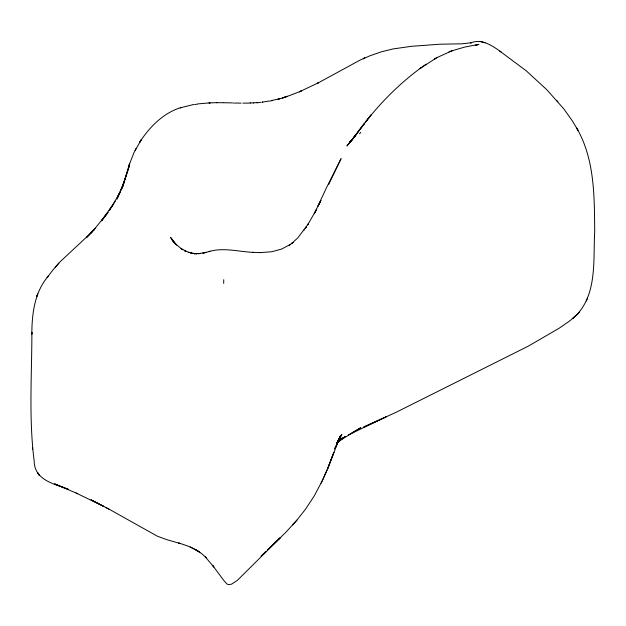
<?xml version="1.0" encoding="UTF-8"?>
<svg xmlns="http://www.w3.org/2000/svg" width="626" height="626" viewBox="0 0 626 626"><rect width="100%" height="100%" fill="white"/><g stroke="black" fill="none" stroke-linecap="round" stroke-linejoin="round"><path stroke-width="0.94" d="M223.685 283.398L223.732 279.744M129.652 163.347L122.532 187.104L129.277 166.117L121.342 189.803M128.768 165.906L134.011 152.548L141.241 139.801L139.481 142.517C149.481 127.055 163.323 112.852 181.391 107.414L180.257 107.821L193.833 104.448M121.397 189.67L124.605 180.491L117.665 197.542M122.704 185.914L124.605 180.491M363.769 427.018L395.796 412.448L528.008 346.303L558.846 328.431L569.95 320.755L577.743 313.822L576.296 315.269C597.47 293.414 593.088 259.438 594.7 231.69C594.371 196.783 594.81 159.27 576.702 128.087L577.962 130.294L572.399 120.951L563.635 108.666L546.686 89.612L526.255 70.824L499.884 51.183L500.964 51.864C492.412 45.745 481.55 38.311 470.619 42.92L471.488 42.701L462.207 43.804L439.984 44.211L411.54 46.308L393.136 48.922L381.328 51.841L370.24 55.667L360.318 59.979L317.578 83.235L318.532 82.734L299.369 91.811L290.37 95.207M335.927 446.933L340.544 435.422L327.695 468.592L322.5 480.33L314.142 496.121L305.472 509.267L296.943 520.104L286.481 531.623L237.356 580.372L231.612 584.136L228.842 584.661L227.183 584.168L224.085 580.834L212.668 565.45L213.873 567.007L205.273 556.882L206.118 557.774C198.904 549.878 188.716 545.997 178.715 543.039L179.842 543.407L166.798 539.651L157.408 536.216L109.127 509.204L91.083 499.845L103.713 506.371L76.122 493.038M327.695 468.592L333.838 452.426L327.695 468.592L321.122 483.225M586.272 301.067L587.478 298.242M328.642 184.506L341.084 158.652L326.529 187.628L314.315 213.771L316.623 209.24L307.687 224.836L308.235 223.967L297.82 237.872L291.833 243.334L293.085 242.418L289.29 245.118L290.088 244.586L281.606 249.054L271.872 251.738L260.322 252.599M116.984 199.185L123.541 184.091M338.189 441.338L339.495 438.396L335.286 447.199M334.425 448.998L335.622 446.502M336.428 444.836L340.685 436.134L337.696 441.557M136.132 148.268L135.059 150.365M119.691 192.753L117.179 197.699L120.059 192.323L111.459 207.261L115.536 200.5M337.805 441.518L340.685 436.134M337.766 441.58L340.043 437.324M336.42 444.1L337.344 442.379M337.75 441.502L341.827 434.264L337.868 440.79M113.588 203.747L101.639 220.548L108.11 212.331L93.657 230.11L95.191 228.326L86.365 237.731L92.077 231.941L60.448 261.465L52.858 270.025L47.153 277.6L48.179 276.222C34.469 292.279 31.949 313.916 31.809 334.237L31.887 332.265C31.863 375.076 28.71 418.332 34.164 460.916C34.367 480.032 53.852 483.828 68.179 489.289L54.611 483.843L77.702 493.726M337.68 441.213L340.834 436.784L337.57 441.322M303.696 230.626L304.173 229.961M101.569 220.868L107.508 212.801M362.071 126.695L350.372 142.118L362.024 126.757M363.244 125.153L364.426 123.604M363.213 125.208L364.395 123.658M292.796 524.893L296.943 520.104M359.574 133.761L360.795 132.368M58.828 263.147L55.174 267.232M577.704 313.9L579.574 311.826M337.68 441.846L338.893 440.524L336.89 442.637M91.138 232.786L94.174 229.554L92.828 230.978M355.13 136.335L349.285 142.47L353.4 138.01L346.906 146.014L356.108 134.52L353.815 137.493C373.738 109.417 397.776 83.759 426.196 64.149M355.333 135.983L354.081 137.258L355.49 135.944M265.925 551.49L261.05 556.185L265.901 551.522M336.937 442.911L342.665 437.95L336.937 442.801M337.156 442.918L345.325 436.416L338.682 441.181M421.251 67.608L419.968 68.539L436.901 57.615L452.269 50.675L448.991 51.864M338.556 441.346L360.881 427.636L348.486 434.898L386.093 416.877L363.831 426.979M435.61 58.374L434.311 59.157L436.901 57.615M475.275 45.565L476.832 44.751M476.034 45.205L477.928 44.493L476.136 45.072M286.426 96.623L283.359 97.687L289.807 95.465M451.589 50.917L464.813 47.052L478.945 44.329L476.48 44.947M282.209 97.985L287.577 96.334M278.226 99.104L279.853 98.618M205.907 252.364L202.894 253.209L209.945 251.331L209.17 251.495C223.631 247.254 238.905 251.754 253.585 252.403L252.654 252.388L260.408 252.607M269.869 101.06L272.341 100.59M278.187 99.143L283.515 97.828M256.918 102.867L260.659 102.335M279.72 98.728L271.997 100.45M263.64 101.905L269.219 101.021M206.189 252.301L199.154 253.593L199.937 253.53L194.091 253.718L195.328 253.702L188.277 252.247L189.068 252.552L181.063 248.679L182.839 249.766M194.733 104.605L197.292 104.127M210.195 102.797L208.982 102.977L215.141 102.68M197.785 103.908L209.64 102.875M262.177 102.077L263.037 101.96M257.63 102.5L253.413 102.93M242.865 103.134L248.905 103.102M250.431 103L249.657 102.961L253.632 102.867M222.856 102.805L223.631 102.758M215.767 102.789L216.94 102.742M216.76 102.68L222.324 102.727M232.316 102.883L225.626 102.781M234.93 103.032L241.033 103.134M224.038 102.742L225.07 102.805M261.887 102.202L262.724 102.273M233.115 103.008L234.101 103.134M481.3 41.715L485.142 42.764M109.127 509.204L105.52 507.365M190.21 546.936L199.796 552.257L197.503 550.723M195.226 549.409L197.62 550.802M181.618 248.96L182.01 249.218L175.616 244.023L176.602 245.016L170.546 237.348L173.59 242.27M556.741 100.418L557.852 101.772M32.599 449.155L32.466 447.433L32.536 448.373M37.2 295.253L36.699 296.536L37.717 293.962L37.2 295.253M318.908 204.444L318.047 206.165L320.974 200.367L318.908 204.444M110.223 209.014L109.245 210.633L111.045 207.683L110.223 209.014M305.738 227.754L305.386 228.255L306.435 226.768L305.738 227.754M370.905 115.121L365.6 122.062L370.905 115.121M339.941 438.482L337.657 441.4L339.941 438.482M340.45 438.599L337.93 441.471L340.45 438.599M341.475 438.31L336.851 442.879L341.475 438.31M279.149 538.767L267.318 550.152L280.471 537.523L279.149 538.767M573.87 317.531L572.571 318.712L576.53 315.113L573.87 317.531M364.363 58.155L363.229 58.727L364.801 57.983L364.363 58.155M300.057 91.498L299.369 91.811L301.38 90.934L300.057 91.498M199.06 253.593L198.278 253.733L199.045 253.624M196.72 253.718L195.86 253.749L196.65 253.765M480.298 41.574L479.5 41.363L480.298 41.574M191.149 253.092L190.664 252.959L192.112 253.413L191.149 253.092M185.781 251.237L184.787 250.862L185.781 251.237M175.319 243.858L173.214 241.135L175.319 243.858M173.003 240.885L171.735 239.155L173.003 240.885M39.062 475.017L37.568 472.52L39.062 475.017"/></g></svg>
